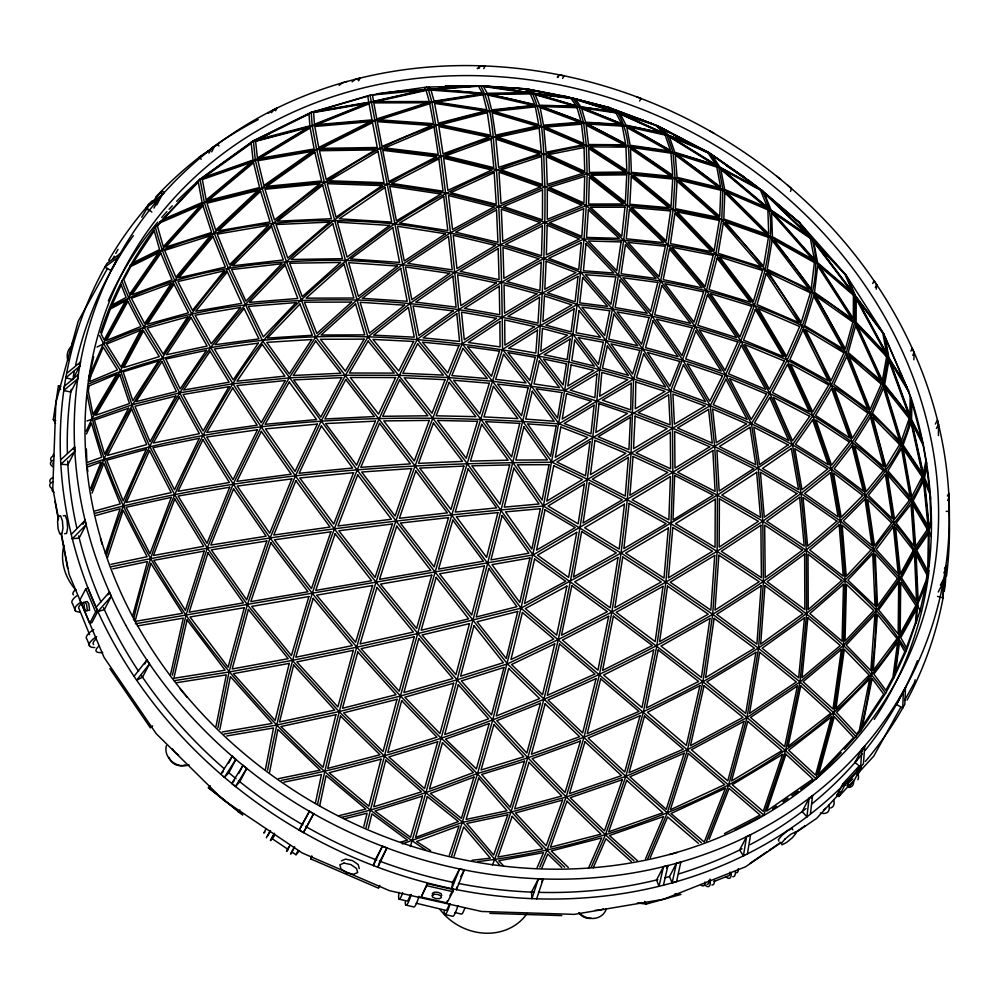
<?xml version="1.0" encoding="UTF-8"?>
<svg xmlns="http://www.w3.org/2000/svg" width="999" height="999" viewBox="0 0 999 999"><rect width="100%" height="100%" fill="white"/><g stroke="black" fill="none" stroke-linecap="round" stroke-linejoin="round"><path stroke-width="1.5" d="M844.405 749.275L860.364 731.38L885.638 693.256L893.88 677.797L906.318 650.774L920.054 610.889L926.622 582.067L929.033 566.246L929.058 529.882L923.713 477.247L910.763 418.856L888.161 357.005L854.882 295.429L846.003 275.05L799.65 222.752L761.95 190.422L709.19 152.797L657.354 125.662L609.065 107.53L565.696 96.366L526.51 88.886L480.631 85.752L426.411 87.113L370.042 95.192L311.251 112.412L253.384 140.722L199.525 179.633L155.432 227.248C131.955 259.378 112.587 294.53 100.562 332.58M937.537 596.403L943.081 597.827L943.905 578.496L940.421 585.152M943.905 578.496L943.081 597.827M929.033 566.246C935.638 509.665 928.308 452.072 911.125 397.914L883.79 333.816L846.003 275.05L811.85 238.624L761.95 190.422L718.643 166.821L666.92 134.753L617.732 112.55L609.065 107.53L572.939 98.327L526.51 88.886L505.719 87.637M938.423 435.564L938.498 424.413L937.449 420.042L935.364 424.038M911.125 397.914C914.335 435.839 888.973 468.056 865.833 495.367C821.553 542.969 767.719 580.269 712.674 614.31C579.258 692.469 433.354 750.736 281.381 780.381M902.721 707.991L903.371 691.171L905.494 687.449L904.832 704.283L902.721 707.991L896.415 704.47L905.494 687.449M913.848 359.752L914.147 352.635L912.287 348.426L910.901 351.086M860.601 766.97L861.925 749.213L864.772 745.978L863.448 763.748L860.601 766.97L854.969 762.512L861.925 749.213M916.27 623.139L917.606 605.094L915.171 550.037L911.65 500.499L901.735 444.68L883.291 384.153L854.832 321.953L816.32 262.35L769.742 209.64L718.643 166.821L709.19 152.797C585.526 87.038 437.637 140.634 334.303 220.167C226.686 305.107 145.654 423.426 106.581 554.907M200 179.221L204.358 202.56L214.198 233.029L228.272 268.069L262.4 340.497L357.093 469.942L435.152 572.127L507.43 663.898L583.928 737.499L625.836 776.36L701.286 842.669M876.248 289.161L876.71 284.752L874.1 280.844L872.701 283.504M806.917 816.795L809.09 798.251L812.574 795.616L810.401 814.16L806.917 816.795L802.135 811.563L809.09 798.251M451.773 888.648L452.609 882.267L459.565 868.955L464.273 869.942L456.481 889.622L451.773 888.648L459.565 868.955M456.481 889.622L456.805 887.075M893.88 677.797C906.368 609.04 897.739 538.873 885.951 470.654C872.239 407.355 847.015 347.215 812.749 292.32C765.321 221.79 701.098 162.425 624.3 125.287C578.708 104.833 530.594 89.985 480.631 85.752L445.579 86.076M55.482 423.389L53.297 419.493L58.441 385.701L60.877 386.638M63.774 390.497L64.423 386.226L78.359 374.488L77.71 378.771L70.754 392.07L63.774 390.497L77.71 378.771M421.191 897.065L427.41 883.678L453.209 889.497L452.884 891.645L447.003 902.896L421.191 897.065L427.41 883.678M447.003 902.896L447.327 900.761M944.242 591.333A455.831 400.974 27.6 0 0 945.241 585.152L945.878 565.996L944.48 568.656M945.241 585.152L945.878 565.996M743.406 855.856L746.59 836.687L750.586 834.727L747.402 853.895L743.406 855.856L739.635 849.999L746.59 836.687M65.784 377.797L66.583 373.551L80.482 362.025L79.683 366.258L72.727 379.57L65.784 377.797L79.683 366.258M88.424 380.482L93.669 356.843M265.472 769.23L273.514 727.959L226.81 735.951M267.595 770.192C295.692 620.254 347.989 475.212 417.195 339.435C469.243 300.474 524.612 265.659 584.04 239.048C705.531 239.273 848.114 275.075 908.815 390.996M269.518 772.527L277.909 729.42L320.067 770.179L278.559 778.621M216.021 726.285L226.286 674.862L176.598 682.704M217.894 727.846L229.033 672.002L247.352 604.695L270.13 537.974L295.354 476.011L320.991 421.453L345.479 375.212L367.932 336.975L410.114 303.446L454.907 272.165L500.487 244.73L544.855 222.377L586.263 205.607L627.509 205.507L673.151 209.553L721.74 219.455L770.679 236.788L816.32 262.35L854.882 295.429L883.79 333.816L888.161 357.005L883.291 384.153L870.591 413.136L852.447 441.92L831.355 468.993L801.036 493.494L762.799 521.228L717.145 551.261L665.896 582.092L611.875 612.037L558.179 639.622L507.43 663.898L457.117 679.795L400.399 696.053L339.086 711.6L276.373 725.112L224.076 734.078M219.842 729.482L230.394 676.573L272.153 723.438L222.253 731.98M926.647 462.574C922.077 497.752 892.207 521.403 873.913 549.725C826.335 604.632 765.659 646.041 702.934 681.755C631.418 720.379 555.744 751.023 477.609 773.413C433.141 790.584 388.074 806.655 341.546 817.319M860.364 731.38C900.599 573.339 862.362 399.775 765.159 269.643C716.832 207.667 655.531 155.407 583.628 122.877C518.993 94.955 447.177 83.267 377.272 93.756M315.334 803.408L321.453 774.512L283.991 782.13M317.632 803.97C351.323 646.528 401.111 492.669 462.237 343.806L450.524 232.73L440.896 156.031L431.88 102.048L428.346 89.361L426.411 87.113M319.655 805.956L326.086 775.611L365.821 809.053L338.299 815.846M672.14 882.879L676.448 863.286L680.831 862.062L676.523 881.655L672.14 882.879L669.492 876.585L676.448 863.286M170.442 674.874L183.304 618.119L137.375 625.923M172.402 675.174L185.989 615.209L207.28 548.076L233.117 484.215L261.139 426.948L289.161 377.884L315.684 337.125L356.93 300L402.472 264.485L450.524 232.73L498.801 206.531L544.954 186.863L587.15 173.789L629.17 173.302L675.049 177.897L722.914 189.51L769.742 209.64L811.85 238.624L854.882 295.429L854.832 321.953L846.403 352.51L831.593 384.515L812.874 415.771L792.482 444.805L717.394 495.054L621.066 553.021L521.016 608.154L417.682 633.566L356.618 647.215L292.37 660.389L229.033 672.002L174.101 680.694M663.511 866.657L656.555 879.969L658.99 886.313L663.436 885.226L667.956 865.571L663.511 866.657L658.99 886.313A455.831 400.974 27.6 0 1 536.65 898.813L531.93 898.638A455.831 400.974 27.6 0 1 456.668 889.634M363.848 826.323L367.108 813.211L344.505 818.78M365.971 827.809C406.493 666.97 452.497 507.517 502.547 349.388C502.085 289.435 500.774 229.458 496.428 169.643C492.282 141.808 494.493 111.039 480.631 85.752L428.346 89.361L371.203 102.173L310.639 112.65M368.331 828.333L371.928 813.885L407.467 840.147L400.711 842.145M132.517 616.445L147.452 561.575L112.8 568.868M133.466 619.855C152.934 536.201 187.4 456.543 232.842 383.766C272.49 318.019 333.017 268.369 394.543 223.938C452.672 185.901 517.107 155.707 586.338 145.579C631.43 143.519 676.523 150.449 718.643 166.821L722.914 189.51L721.74 219.455L715.833 254.096L706.468 290.534L695.079 326.398L670.629 390.871L672.489 428.146L672.864 472.265L670.966 523.701L665.896 582.092L656.83 645.866L643.368 711.975L625.836 776.36L605.319 835.052L591.221 867.307M915.184 679.77L914.36 682.779L904.582 700.436M790.559 191.371L791.383 188.461L787.736 185.302M253.384 140.722L255.294 160.015L262.088 188.087L272.889 222.977L286.351 261.376L315.684 337.125L415.035 465.896L521.016 608.154L763.785 815.034L785.589 750.624L800.024 681.942L806.63 613.736L806.38 550.087L801.036 493.494L792.482 444.805L769.73 393.231L740.858 340.921L706.468 290.534L667.994 244.743L627.509 205.507L587.15 173.789L543.856 154.033L493.306 136.851L436.151 124.738L374.575 120.392L312.188 125.774L250.624 142.395M410.339 846.553L412 840.996C458.628 680.456 500.387 518.506 538.086 355.644C542.332 299.488 545.392 243.207 544.954 186.863C543.094 155.644 545.367 122.502 532.417 93.282L526.51 88.886L519.33 88.874M379.795 885.426L378.546 888.223L310.726 858.915L311.526 856.268M449.35 855.219L459.016 825.848L416.608 841.508L430.619 850.649M451.56 856.23L477.609 773.413L492.744 719.854L521.016 608.154L543.394 506.018L564.635 390.684L577.172 304.495L584.04 239.048L586.263 205.607L587.15 173.789L586.338 145.579L583.628 122.877L579.07 106.993L572.939 98.327L532.417 93.282L485.177 93.706L431.88 102.048L371.203 102.173L312.188 125.774L255.294 160.015L204.358 202.56L161.863 249.713L128.471 297.64L103.459 343.431L89.161 376.561M454.046 856.28L463.711 826.897L490.334 858.153L472.127 860.264M538.449 878.795L531.93 898.638L531.493 892.107L538.449 878.795L543.181 878.995L536.65 898.838M105.357 553.409L120.117 508.766L95.966 515.484M107.53 557.654L123.189 510.314L147.078 556.743L111.014 564.335M373.339 865.534L375.424 859.527L382.38 846.215L386.913 847.951L377.872 867.269L373.339 865.534L382.38 846.215M267.844 835.788L269.88 831.892M294.018 848.139L291.983 852.035L296.004 854.732L298.039 850.848M931.455 523.376L929.058 529.882L915.171 550.037L899.824 578.221L876.523 610.252L843.518 645.379L800.024 681.942L747.015 717.532L687.524 749.625L625.836 776.36L566.096 797.04L511.238 812.025L462.724 822.277L402.347 843.855M926.622 582.067C893.481 674.337 811.975 738.985 728.696 784.852C650.361 824.65 565.259 851.235 477.959 861.563M706.518 841.358L728.696 784.852L747.015 717.532L758.553 648.289L763.423 581.73L762.799 521.228L758.278 468.444L751.41 423.588L725.661 374.725L695.079 326.398L660.601 280.894L623.751 240.197L586.263 205.607L544.954 186.863L496.428 169.643L440.896 156.031L379.932 148.539L316.658 149.5L255.294 160.015L199.525 179.633M709.165 839.247L729.108 788.423L760.102 815.072L724.475 833.591M90.547 488.536L101.036 462.038L87.263 467.07M91.433 490.297C114.148 425.986 154.308 370.267 191.583 313.836C241.533 245.929 305.269 188.112 379.932 148.539C441.521 118.369 510.214 100.662 579.07 106.993C610.776 110.477 643.281 116.708 670.953 133.317M91.983 493.194L103.834 463.261L120.255 503.933L95.017 510.951M492.407 865.084L494.567 859.652C551.186 701.96 585.189 536.376 599.725 369.568C611.95 315.447 622.427 260.814 627.509 205.507C628.234 174.725 634.078 140.422 617.732 112.55L572.939 98.327M537.012 867.956L543.531 852.634L498.751 860.763L503.521 865.808M539.835 867.082L547.052 850.124L566.096 797.04L583.928 737.499L599.425 674.612L611.875 612.037L621.066 553.021L627.285 499.7L631.068 453.009L633.603 378.996L651.91 316.046L660.601 280.894L667.994 244.743L673.151 209.553L675.049 177.897L673.014 152.347L666.92 134.753L657.354 125.662M541.808 868.056L547.777 854.02L561.813 867.594M645.466 858.99L663.586 816.52L609.427 835.526L637.449 860.713M647.577 859.14L667.107 813.361L687.524 749.625L702.934 681.755L712.674 614.31L717.145 551.261L717.394 495.054L714.722 446.59L710.252 405.631L682.854 360.115L651.91 316.046L618.531 275.225L584.04 239.048L544.855 222.377L498.801 206.531L445.791 193.107L386.813 184.203L324.325 182.005L262.088 188.087L204.358 202.56L159.628 221.803M650.199 857.816L667.619 816.957L698.401 843.356M588.436 868.318L601.748 837.874L551.248 850.936L568.331 867.482M593.219 867.844L605.943 838.76L631.368 861.6M310.726 858.915L311.988 856.118M86.251 431.093L92.008 418.643L120.504 370.567L143.844 327.085L174.75 280.494L214.198 233.029L262.088 188.087L316.658 149.5L374.575 120.392L431.88 102.048L489.498 110.901L541.383 126.299L586.338 145.579L629.17 173.302L673.151 209.553L715.833 254.096L754.595 305.257L787.299 360.239L812.874 415.771L831.355 468.993L840.409 520.991L845.142 580.319L843.518 645.379L833.965 712.974L816.046 778.77L800.748 789.385M86.488 433.953L91.496 423.101L101.698 457.205L86.901 462.624L86.376 448.963M118.094 257.305L104.833 267.095L111.139 270.617L120.205 253.596L106.943 263.386L104.833 267.095A455.831 400.974 27.6 0 0 66.821 372.34M120.205 253.596L111.139 270.617M141.708 217.233L148.289 206.293M160.989 193.531L162.288 191.021L164.161 192.557L161.164 195.829M153.946 208.092L158.804 198.776L161.651 195.554L156.781 204.87M79.083 364.685L80.482 362.025M208.928 153.134L211.014 149.151L214.485 146.516L211.701 151.836M73.214 449.662L74.613 447.003L74.813 451.398L67.857 464.71L60.814 464.298L60.614 459.902L74.613 447.003M271.603 112.687L272.989 110.027L276.998 108.067L275.599 110.727M82.992 524.338L85.077 520.342L86.126 524.725L79.171 538.024L72.303 538.798L71.254 534.428L85.077 520.342M85.814 588.698L79.932 599.962L89.735 623.239L91.933 622.627L97.815 611.363L88.012 588.086L85.814 588.698L95.629 611.975L89.735 623.239M358.678 80.769L360.065 78.109L355.619 79.183L352.098 81.806M108.042 594.792L109.428 592.132L111.289 596.341L104.333 609.64L97.865 611.563L96.004 607.355L109.428 592.132M144.78 663.998L146.865 660.014L149.488 663.923L142.52 677.222L136.651 680.244L134.041 676.335A455.831 400.974 27.6 0 1 97.265 610.189M479.008 68.431L480.394 65.772L485.127 65.971L483.741 68.631M557.917 77.485L559.303 74.825L564.01 75.812L562.624 78.471M228.721 762.949L232.205 756.305L235.851 759.452L228.883 772.764L224.388 777.334L220.742 774.175L232.205 756.305M238.836 773.376L243.007 765.396L246.753 768.456L239.797 781.755L235.464 786.475L231.731 783.416L243.007 765.396M309.403 811.313L299.188 830.082L303.396 832.517L306.656 827.06L313.611 813.748L309.403 811.313L299.188 830.082M386.913 847.951L379.957 861.263L377.872 867.269A455.831 400.974 27.6 0 0 452.11 888.71M449.937 895.753L453.209 889.497M460.789 876.585L464.273 869.942M541.795 881.655L543.181 878.995M875.324 287.412L876.71 284.752M912.761 355.294L914.147 352.635M666.57 868.231L667.956 865.571M936.413 428.409L938.498 424.413M947.377 496.028L948.775 493.356L949.05 511.476L946.24 511.313M947.576 500.424L948.975 497.752M811.176 798.276L812.574 795.616M943.83 572.939L945.229 570.267M938.236 592.057L943.106 582.742M848.925 785.601L838.923 796.515L837.062 794.979L842.944 783.728L858.953 766.27L860.813 767.806L854.932 779.058M861.987 751.31L864.772 745.978M838.923 796.515L844.817 785.251L860.813 767.806M856.98 770.029L858.953 766.27M303.396 832.517L313.611 813.748M107.505 268.381L78.184 321.353L55.869 402.597L52.785 488.186L58.504 518.431M112.775 258.878L114.273 256.156M115.772 253.446L118.032 249.375M900.823 707.217L873.763 756.118L857.154 774.225M896.415 704.47L898.538 700.761M265.859 829.195L263.823 833.079L264.822 832.092M273.901 834.602L271.865 838.498L287.962 849.325L289.985 845.429M235.464 786.475L246.753 768.456M195.979 183.317L199.987 179.37L253.259 141.184L311.251 112.412L316.408 110.852M224.388 777.334L235.851 759.452M639.572 100.974L641.196 98.551L636.675 96.816M299.101 850.961L296.004 854.732M134.041 676.335L146.865 660.014M136.651 680.244L149.488 663.923M97.865 611.563L111.289 596.341M854.969 762.512L856.867 760.364M557.267 77.135L559.303 74.825M150.287 204.108L162.288 191.021M231.731 783.416L234.328 780.581M837.062 794.979L840.059 791.707M838.461 794.592L816.67 818.356L795.079 833.054M816.258 778.995L841.195 752.672M72.303 538.798L86.126 524.725M220.742 774.175L223.451 771.44M223.389 799.412L242.72 814.934L208.391 787.724L210.327 785.813M237.937 811.862L239.872 809.964M848.8 784.203L847.052 785.851L848.576 782.954L852.784 778.983M60.814 464.298L74.813 451.398M819.817 775.311L816.046 778.77L785.589 750.624L747.015 717.532L702.934 681.755L611.875 612.037L533.079 554.957L467.17 463.536L432.692 418.032L367.932 336.975L345.504 260.452L324.325 182.005L316.658 149.5L312.188 125.774L311.226 112.45M477.235 68.669L480.394 65.772M152.635 725.886L150.337 727.834L109.902 668.668M208.029 151.523L213.786 146.841L218.282 144.543L218.893 146.004M201.186 159.303L199.276 157.218L214.485 146.516M357.717 79.845L360.065 78.109M339.148 85.327L342.744 82.692L347.14 81.481M161.651 195.554L149.063 204.408L146.216 207.63A455.831 400.974 27.6 0 0 108.716 260.327M158.804 198.776L146.216 207.63L151.848 212.088M268.219 113.337L272.989 110.027M272.215 111.376L276.998 108.067M772.714 808.853L776.535 806.193M782.904 801.772L788.011 798.238M791.832 795.579L798.201 791.158M199.276 157.218L211.014 149.151M750.087 863.273L766.757 851.922M769.317 850.174L780.868 842.307M794.979 832.704L805.244 825.711M781.118 842.569L745.566 866.782L663.573 899.262L574.275 914.372L481.555 911.475L389.485 890.683L302.085 852.909L223.164 799.787L156.194 733.666L104.071 657.417L69.093 574.388L61.376 533.553M97.028 347.028C177.085 307.155 268.619 298.326 356.93 300C430.07 302.922 502.797 314.46 573.176 334.528C656.68 348.651 739.01 373.751 812.874 415.771C861.038 445.417 909.053 482.867 931.38 536.463M109.465 307.854C181.169 268.756 264.997 259.515 345.504 260.452C424.375 263.549 502.622 278.571 577.172 304.495C649.5 312.287 721.091 329.707 787.299 360.239C845.678 389.622 905.069 430.469 930.306 493.231M734.989 830.019L762.412 815.746M130.157 265.372C210.439 221.928 305.145 215.272 394.543 223.938C458.466 231.868 521.253 248.039 580.881 272.415C657.18 276.261 733.478 292.133 802.372 325.886C852.547 352.959 900.886 390.634 923.501 444.555M86.938 420.979L132.005 404.807L179.545 392.907L232.842 383.766L289.161 377.884L345.479 375.212L399.175 375.324L448.451 377.547L492.482 381.218L564.635 390.684L632.991 412.949L672.489 428.146L714.722 446.59L758.278 468.444L801.036 493.494L840.409 520.991L873.913 549.725L899.824 578.221L917.606 605.094L920.054 610.889M341.458 860.876L345.579 859.103L352.51 860.626L358.179 864.56L359.278 868.581M89.111 383.803C239.772 319.43 411.875 329.42 569.143 362.162C646.74 379.87 722.702 406.206 792.482 444.805C846.428 476.648 900.836 515.921 928.108 574.213M713.96 881.518L727.896 875.998A9.228 3.496 68.4 0 0 729.932 872.115M86.913 464.872C238.286 414.635 401.261 412.425 558.99 423.888C629.632 450.224 698.264 482.167 762.799 521.228C816.545 556.431 873.064 594.255 906.318 650.774M669.717 854.582L677.122 852.422M95.205 513.261C243.719 473.101 398.701 463.186 551.985 462.25C625.337 496.678 696.54 535.889 763.423 581.73C807.891 614.248 853.483 647.802 885.638 693.256M95.629 611.975L97.815 611.363M637.387 902.996L646.228 904.083L680.918 894.442L675.024 893.718M111.438 566.683C253.783 536.413 398.564 519.055 543.394 506.018L710.252 405.631C732.642 362.1 752.784 317.133 765.159 269.643C770.179 243.606 775.936 214.748 761.95 190.422M135.315 623.813L533.079 554.957L672.864 472.265L751.41 423.588C771.016 392.445 788.636 360.052 802.372 325.886C811.912 298.039 821.19 267.794 811.85 238.624L799.65 222.752L777.172 203.946M86.001 601.735L87.275 601.523L88.849 603.92L89.56 610.202L88.287 610.401M63.274 515.834L65.272 515.509L67.07 520.529L67.62 527.947L66.596 533.404L64.598 533.728M476.148 85.902L477.847 85.789M482.754 85.914L480.931 86.039L487.125 86.438M445.204 86.226L475.911 85.939L430.606 89.073L428.921 87.113M489.835 913.361L561.763 915.608M490.222 86.638L502.622 87.437M478.359 85.889L486.088 86.401M490.721 86.701L501.548 87.4M504.645 87.6L515.084 88.436M533.853 90.909L542.707 92.37M545.654 92.857L574.562 98.739M427.085 885.813L452.884 891.645M399.125 899.15L406.905 901.011A15.372 2.21 -76.5 0 0 410.464 894.58M416.171 903.233L445.816 910.339A15.372 2.21 -76.5 0 0 449.375 903.908M454.895 912.512L461.388 914.073A15.372 2.21 -76.5 0 0 464.947 907.641M405.906 905.069L413.686 906.942A19.555 2.81 -76.5 0 0 419.006 896.328M444.817 914.397L452.597 916.27A19.555 2.81 -76.5 0 0 457.917 905.656M576.985 99.513L607.517 107.28L614.847 111.526M564.148 96.129L569.88 97.677M574.812 98.714L600.899 106.231M653.084 124.138L619.268 112.937L611.875 108.654M614.585 109.74L652.934 124.138M53.297 419.493L55.732 420.429M699.15 148.401L706.268 151.324M699.412 148.776L709.19 152.797L744.093 177.01M703.433 150.886L708.878 153.122M799.475 222.677L799.962 223.164L795.117 218.968M609.065 107.53L620.079 112.4M682.779 139.885L685.501 141.321M661.338 127.81L674.737 135.352M677.422 136.863L680.107 138.374M673.663 134.84L681.83 139.435M658.528 126.598L668.955 132.467M709.977 131.006L714.173 133.441M726.535 165.859L743.318 176.423L756.905 186.95M208.391 787.724L224.962 800.411M425.861 850.049C331.93 787.924 251.224 706.793 185.989 615.209C141.271 548.251 101.898 475.274 87.338 395.292M710.239 153.684L738.761 173.439M748.076 179.845L762.886 191.271M776.835 176.311L780.569 179.37M146.291 208.466L148.152 210.002M842.944 783.728L844.817 785.251M765.197 193.893L767.594 195.941M771.191 198.951L774.774 201.948M633.94 860.751C522.527 761.288 425.299 647.002 334.34 528.858C290.372 470.279 248.052 410.339 210.539 347.365C188.886 309.041 166.221 270.279 155.432 227.248M564.697 867.207C520.716 826.885 485.901 777.834 441.196 738.261C379.17 675.973 322.028 608.915 270.13 537.974C229.583 480.844 191.571 421.528 162.587 357.592C147.328 332.992 131.618 308.254 121.915 280.831M499.762 865.134L462.724 822.277L425.936 792.756L384.353 755.993L339.086 711.6L292.37 660.389L247.352 604.695L207.28 548.076L174.425 494.268L149.538 446.066L132.005 404.807L120.504 370.567L103.459 343.431L99.513 335.477M856.168 736.825L833.965 712.974L800.024 681.942L758.553 648.289L712.674 614.31L665.896 582.092L621.066 553.021L543.394 506.018L512.774 462.45L480.731 419.056L448.451 377.547L417.195 339.435L370.042 95.192M424.138 87.562L425.761 89.435M180.095 688.935L187.1 697.314M801.922 225.399L812.699 239.41M881.205 330.045L855.681 296.154L847.826 278.159M644.667 901.385L646.228 904.083M58.441 385.701L60.627 389.598M792.806 829.857L792.207 828.408L787.699 830.693L781.955 835.389L778.321 839.722L778.92 841.17M89.585 634.64L79.196 609.065A15.372 4.895 -22.1 0 1 82.642 602.747M75.437 610.814L72.552 603.708A19.555 6.219 -22.1 0 1 76.948 595.666M89.86 646.328L86.975 639.223A19.555 6.219 -22.1 0 1 93.744 629.57M441.733 895.416L441.121 893.655L438.111 892.307L434.478 892.157L432.342 893.293L432.967 895.054M100.499 538.361L102.098 544.355M54.97 501.423L58.417 519.667M61.014 533.341L67.62 568.306M152.385 200.674L148.177 204.645L146.666 207.542M87.45 468.593L87.812 471.64M949.05 511.476L948.775 493.356M902.522 708.353A455.831 400.974 27.6 0 1 865.371 761.438M861.363 766.108A455.831 400.974 27.6 0 1 811.126 813.573M807.479 816.37A455.831 400.974 27.6 0 1 747.364 853.895M744.63 855.256A455.831 400.974 27.6 0 1 663.373 885.214M373.514 865.609A455.831 400.974 27.6 0 1 223.414 776.473M221.066 774.45A455.831 400.974 27.6 0 1 136.676 680.232M95.355 605.906A455.831 400.974 27.6 0 1 72.265 538.548M71.166 534.028A455.831 400.974 27.6 0 1 60.827 463.998M60.589 459.29A455.831 400.974 27.6 0 1 65.959 376.96M155.544 197.24A455.831 400.974 27.6 0 1 199.75 156.868M210.839 148.614A455.831 400.974 27.6 0 1 258.229 119.568M949 510.514A455.831 400.974 27.6 0 1 946.515 576.011M943.143 597.502A455.831 400.974 27.6 0 1 907.055 700.149M917.432 660.714A448.613 394.617 27.6 0 1 865.221 750.336M862.312 753.908A448.613 394.617 27.6 0 1 812 803.808M806.018 808.578A448.613 394.617 27.6 0 1 750.187 844.63M742.032 848.813A448.613 394.617 27.6 0 1 678.496 873.975M669.492 876.585A448.613 394.617 27.6 0 1 665.109 877.784M657.767 879.669A448.613 394.617 27.6 0 1 538.486 892.344M533.816 892.194A448.613 394.617 27.6 0 1 458.404 883.441M453.846 882.517A448.613 394.617 27.6 0 1 379.52 861.076M376.635 859.989A448.613 394.617 27.6 0 1 305.569 826.41M302.859 824.862A448.613 394.617 27.6 0 1 238.461 780.656M236.051 778.696A448.613 394.617 27.6 0 1 228.921 772.764M224.213 768.718A448.613 394.617 27.6 0 1 141.196 675.237M138.624 671.378A448.613 394.617 27.6 0 1 103.471 607.679M100.949 601.935A448.613 394.617 27.6 0 1 78.659 535.864M76.873 528.296A448.613 394.617 27.6 0 1 67.682 461.051M67.395 453.196A448.613 394.617 27.6 0 1 71.166 389.323M73.177 377.16A448.613 394.617 27.6 0 1 74.351 371.104M75.612 365.06A448.613 394.617 27.6 0 1 133.317 235.652M108.354 300.861A437.574 384.915 27.6 0 1 157.705 222.19M161.763 217.432A437.574 384.915 27.6 0 1 166.958 211.588M169.081 209.278A437.574 384.915 27.6 0 1 172.303 205.844M176.673 201.336A437.574 384.915 27.6 0 1 199.6 180.057M265.522 135.577A437.574 384.915 27.6 0 1 269.543 133.479M930.181 494.418A437.574 384.915 27.6 0 1 930.556 499.013M929.058 570.529A437.574 384.915 27.6 0 1 874.25 719.405M178.509 754.944A16.558 14.56 27.6 0 1 172.49 749M189.111 764.934A16.558 14.56 27.6 0 1 171.878 761.45A16.558 14.56 27.6 0 1 166.358 745.716M185.202 764.809A11.226 9.878 27.6 0 1 169.018 757.367M73.427 594.867A15.372 4.895 -22.1 0 1 75.687 589.485M102.697 652.447A15.372 4.895 -22.1 0 1 98.764 646.303M94.755 647.527A19.555 6.219 -22.1 0 1 96.628 636.675M93.619 644.58A15.372 4.895 -22.1 0 1 95.879 639.21M80.332 612.012A19.555 6.219 -22.1 0 1 79.833 602.772M53.684 456.068A9.228 4.046 2.1 0 1 53.496 453.971M51.136 460.689A11.751 5.145 2.1 0 1 53.721 455.744M53.909 492.27A9.228 4.046 2.1 0 1 52.248 488.873M53.372 464.797A9.228 4.046 2.1 0 1 53.184 462.699M50.35 482.505A11.751 5.145 2.1 0 1 52.935 477.559M52.073 488.523A11.751 5.145 2.1 0 1 52.772 481.918M52.86 466.708A11.751 5.145 2.1 0 1 53.559 460.102M603.321 908.89A16.558 14.56 27.6 0 1 595.292 910.251M606.381 908.591A16.558 14.56 27.6 0 1 579.507 913.148M591.246 918.268A11.226 9.878 27.6 0 1 578.833 912.562M402.684 892.719A15.372 2.21 -76.5 0 1 398.988 892.357M411.226 894.467A19.555 2.81 -76.5 0 1 405.269 901.785M450.124 903.795A19.555 2.81 -76.5 0 1 444.18 911.113M266.446 837.874A11.751 0.699 -56.1 0 1 270.529 830.569M287.824 850.149A11.751 0.699 -56.1 0 1 289.148 846.465M291.845 852.859A11.751 0.699 -56.1 0 1 294.668 846.802M274.413 835.776A11.751 0.699 -56.1 0 1 270.417 840.484A11.751 0.699 -56.1 0 1 274.55 833.266M825.424 808.241A15.372 7.255 43.2 0 1 823.501 809.914M828.845 805.044A19.555 9.241 43.2 0 1 820.354 813.024M859.552 771.865A15.372 7.255 43.2 0 1 857.641 773.538M853.646 782.317A19.555 9.241 43.2 0 1 848.775 787.449M858.104 773.863A19.555 9.241 43.2 0 1 857.879 779.72M833.715 799.849A19.555 9.241 43.2 0 1 830.631 807.979M704.857 882.042A9.228 3.496 68.4 0 1 700.524 884.515M709.04 880.381A9.228 3.496 68.4 0 1 707.005 884.277M709.989 879.095A11.751 4.446 68.4 0 1 704.807 884.839M738.286 868.793A9.228 3.496 68.4 0 1 736.251 872.689M731.206 873.413A11.751 4.446 68.4 0 1 725.699 876.56M735.389 871.752A11.751 4.446 68.4 0 1 732.804 876.71M714.497 880.032A11.751 4.446 68.4 0 1 711.9 884.977M71.928 344.293A16.558 14.56 27.6 0 1 73.064 341.483M67.807 360.227A16.558 14.56 27.6 0 1 71.691 346.116M76.024 590.247A53.609 47.165 27.6 0 1 63.986 545.367M527.022 913.486A53.609 47.165 27.6 0 1 440.209 909.714M928.383 533.566L927.746 570.916L916.77 550.412L928.383 533.566M542.544 189.922L542.457 219.88L503.608 206.506L542.544 189.922M547.327 189.673L547.252 219.355L581.855 205.332L547.327 189.673M853.396 295.192L853.346 318.644L819.292 265.934L853.396 295.192M856.193 298.876L856.143 322.302L885.576 353.246L856.193 298.876M715.272 499.175L715.047 547.34L675.474 523.713L715.272 499.175M719.38 498.826L719.168 547.102L758.391 521.303L719.38 498.826M898.7 582.33L898.176 633.978L878.658 609.902L898.7 582.33M900.711 582.604L900.186 633.828L915.896 605.544L900.711 582.604M910.176 396.216L909.852 415.309L890.034 361.101L908.715 391.858L910.176 396.216M911.875 401.935L911.575 419.43L922.214 440.909L911.875 401.935M631.231 383.191L630.744 409.877L602.434 400.187L631.231 383.191M635.801 381.98L635.314 408.791L665.034 391.358L635.801 381.98M843.493 584.365L842.082 641.246L809.827 613.573L843.493 584.365M846.428 584.465L845.017 641.146L873.763 610.539L846.428 584.465M542.345 225.924L541.508 255.769L505.519 244.468L542.345 225.924M547.165 225.25L546.341 254.857L579.408 238.973L547.165 225.25M584.702 176.398L583.953 203.009L549.413 187.337L584.702 176.398M589.385 177.46L588.648 204.058L623.151 203.983L589.385 177.46M670.441 476.598L668.843 519.855L632.092 499.675L670.441 476.598M674.65 475.449L673.001 519.942L713.174 495.167L674.65 475.449M720.754 190.222L719.73 216.346L678.995 180.095L720.754 190.222M724.824 192.695L723.8 218.968L766.72 234.178L724.824 192.695M541.246 262.275L539.935 290.547L506.905 281.568L541.246 262.275M546.116 261.226L544.805 289.285L575.973 272.577L546.116 261.226M630.469 417.295L628.908 449.662L598.151 436.75L630.469 417.295M635.089 416.158L633.528 448.701L667.182 428.509L635.089 416.158M626.76 174.825L625.362 202.048L591.246 175.237L626.76 174.825M631.281 176.773L629.87 204.271L668.818 207.717L631.281 176.773M539.547 297.365L537.974 323.164L507.892 316.408L539.547 297.365M544.455 295.991L542.894 321.603L571.915 304.907L544.455 295.991M672.714 179.046L671.078 206.293L633.229 175.087L672.714 179.046M677.047 181.206L675.399 208.666L717.544 217.245L677.047 181.206M583.653 208.791L581.818 236.363L549.512 222.615L583.653 208.791M588.349 209.84L586.513 237.412L619.243 238.361L588.349 209.84M714.722 555.432L710.851 610.202L670.217 582.217L714.722 555.432M718.868 555.194L714.984 610.114L759.19 581.73L718.868 555.194M537.499 330.169L535.839 353.097L508.603 348.301L537.499 330.169M542.445 328.521L540.809 351.311L567.557 335.214L542.445 328.521M761.163 585.814L756.905 644.143L716.695 614.373L761.163 585.814M764.959 585.739L760.689 644.118L802.846 613.811L764.959 585.739M874.937 614.397L870.828 670.616L846.141 645.042L874.937 614.397M877.359 614.422L873.276 670.304L897.027 638.686L877.359 614.422M916.47 609.415L915.496 622.677L906.48 647.714L900.786 637.687L916.47 609.415M628.383 457.467L625.249 496.066L592.32 479.208L628.383 457.467M633.054 456.456L629.907 495.279L667.819 472.477L633.054 456.456M83.804 602.347L84.515 608.616L86.089 611.013L87.363 610.801L86.651 604.532L85.077 602.135L83.804 602.347M668.343 528.009L663.998 578.059L625.586 553.134L668.343 528.009M672.802 527.522L668.431 577.809L712.549 551.261L672.802 527.522M596.952 374.013L594.855 397.689L570.204 390.109L596.952 374.013M601.81 372.415L599.7 396.228L627.797 379.645L601.81 372.415M581.281 242.72L578.733 269.705L548.776 258.329L581.281 242.72M585.976 243.768L583.428 270.766L613.873 273.039L585.976 243.768M804.482 617.807L798.663 677.846L762.162 648.214L804.482 617.807M807.841 617.782L802.035 677.734L840.271 645.591L807.841 617.782M594.08 405.207L590.958 433.828L564.235 423.501L594.08 405.207M598.988 403.683L595.841 432.492L627.497 413.449L598.988 403.683M624.962 207.205L621.803 236.189L590.471 207.28L624.962 207.205M629.407 209.54L626.236 238.798L663.561 242.632L629.407 209.54M88.998 385.901L88.374 391.271L92.994 414.373L116.821 374.163L88.998 385.901M577.996 276.473L575.062 301.798L547.464 292.844L577.996 276.473M582.679 277.535L579.745 302.859L607.629 306.431L582.679 277.535M624.425 504.195L619.193 549.088L584.602 527.747L624.425 504.195M629.133 503.396L623.863 548.576L666.146 523.738L629.133 503.396M814.385 262.525L811.238 288.973L774.125 239.972L814.385 262.525M817.669 265.834L814.522 292.307L851.672 318.469L817.669 265.834M589.984 441.72L585.514 475.811L556.918 462.062L589.984 441.72M594.917 440.334L590.421 474.687L625.849 453.321L594.917 440.334M574.163 308.853L571.103 331.88L545.854 325.15L574.163 308.853M579.045 310.539L576.098 332.754L600.449 337.262L579.045 310.539M897.601 642.532L892.931 677.197L885.926 690.321L873.875 674.138L897.601 642.532M899.525 642.369L895.554 671.865L904.832 651.723L899.525 642.369M663.024 586.351L655.169 641.62L616.208 612.3L663.024 586.351M667.494 586.113L659.602 641.658L708.254 614.173L667.494 586.113M841.42 649.487L833.004 708.99L803.121 681.68L841.42 649.487M844.317 649.387L835.938 708.653L869.13 675.099L844.317 649.387M709.952 618.418L701.423 677.534L661.001 646.078L709.952 618.418M714.123 618.344L705.556 677.622L754.445 648.214L714.123 618.344M570.079 339.111L567.082 359.565L544.093 354.745L570.079 339.111M574.762 340.159L571.778 360.627L594.417 366.109L574.762 340.159M670.604 210.939L666.208 240.959L631.68 207.492L670.604 210.939M674.874 213.399L670.454 243.631L711.538 251.661L674.874 213.399M621.078 241.945L616.783 270.766L588.411 241.009L621.078 241.945M625.449 244.68L621.116 273.751L656.031 278.471L625.449 244.68M584.315 484.053L578.159 523.838L548.064 506.031L584.315 484.053M589.273 482.892L583.066 523.014L622.327 499.812L589.273 482.892M618.019 557.479L610.177 607.817L574.687 581.83L618.019 557.479M622.739 556.967L614.847 607.679L661.263 581.942L622.739 556.967M566.433 363.836L563.099 384.952L543.444 359.016L566.433 363.836M571.128 364.897L567.782 386.014L593.768 370.379L571.128 364.897M755.918 652.322L745.741 713.423L706.855 681.842L755.918 652.322M759.715 652.285L749.525 713.436L796.328 682.005L759.715 652.285M768.431 237.4L763.586 266.196L725.536 222.215L768.431 237.4M772.127 240.359L767.269 269.243L809.103 289.173L772.127 240.359M561.863 392.57L557.542 418.032L536.163 388.786L561.863 392.57M566.558 393.631L562.225 419.093L591.346 401.248L566.558 393.631M719.292 220.479L714.16 250.499L677.172 211.9L719.292 220.479M723.313 223.139L718.169 253.309L761.126 266.858L723.313 223.139M615.784 276.973L610.913 304.22L585.439 274.713L615.784 276.973M620.054 280.082L615.134 307.53L647.177 313.249L620.054 280.082M886.637 356.718L882.354 380.607L857.292 325.861L886.637 356.718M888.91 360.676L884.639 384.49L908.74 414.922L888.91 360.676M576.71 532.367L568.593 577.422L537.512 555.169L576.71 532.367M581.668 531.53L573.463 577.01L616.333 552.909L581.668 531.53M556.143 426.024L550.611 456.318L527.522 423.863L556.143 426.024M560.839 427.072L555.307 457.367L587.687 437.45L560.839 427.072M58.604 516.146L57.58 521.615L58.129 529.033L59.928 534.04L61.938 533.728L62.962 528.259L62.413 520.841L60.614 515.834L58.604 516.146M90.647 376.348L89.648 381.63L117.47 369.892L103.222 347.202L90.647 376.348M927.097 575.187L926.085 580.469L918.156 600.736L916.12 554.695L927.097 575.187M549.05 464.66L542.107 500.062L517.332 464.822L549.05 464.66M553.746 465.721L546.79 501.123L582.429 479.52L553.746 465.721M608.653 616.321L597.939 670.167L562.449 640.059L608.653 616.321M613.361 616.183L602.559 670.454L652.335 645.529L613.361 616.183M925.886 460.764L923.326 473.613L912.099 423.014L923.213 445.442L925.886 460.764M926.772 466.833L924.587 477.772L929.495 489.697L926.772 466.833M609.702 310.726L604.682 335.564L581.942 307.168L609.702 310.726M613.861 314.148L608.803 339.161L637.799 345.754L613.861 314.148M869.717 678.92L859.265 730.606L856.618 734.04L836.538 712.462L869.717 678.92M872.127 678.596L862.549 725.961L883.665 694.105L872.127 678.596M653.721 649.949L641.982 707.617L603.646 675.024L653.721 649.949M658.179 649.987L646.378 707.966L698.626 681.468L658.179 649.987M665.297 246.254L659.065 276.686L628.046 242.432L665.297 246.254M669.467 249.026L663.199 279.658L702.06 287.824L669.467 249.026M566.883 586.113L556.68 635.164L525.274 608.578L566.883 586.113M571.803 585.701L561.488 635.252L607.317 611.7L571.803 585.701M540.359 508.728L531.843 549.075L505.482 511.888L540.359 508.728M545.042 509.79L536.538 550.137L575.212 527.634L545.042 509.79M797.427 685.951L784.665 746.69L750.549 717.432L797.427 685.951M800.798 685.838L788.049 746.478L830.768 713.224L800.798 685.838M603.284 342.257L598.426 364.323L578.196 337.612L603.284 342.257M607.355 345.954L602.472 368.144L628.446 375.362L607.355 345.954M187.075 619.942L173.851 678.284L225.125 670.179L187.075 619.942M529.92 557.979L519.83 602.459L491.97 564.635L529.92 557.979M534.602 559.028L524.525 603.521L565.709 581.293L534.602 559.028M699.899 685.676L686.338 745.429L647.464 712.275L699.899 685.676M704.058 685.776L690.446 745.716L742.969 717.369L704.058 685.776M535.189 357.367L529.845 380.444L507.942 352.572L535.189 357.367M539.323 361.001L534.015 383.941L559.565 387.712L539.323 361.001M528.159 387.687L521.528 415.709L497.589 384.103L528.159 387.687M532.292 391.258L525.711 419.093L554.208 421.241L532.292 391.258M554.72 643.868L542.582 694.717L511.55 664.522L554.72 643.868M559.552 643.968L547.29 695.341L595.004 674.038L559.552 643.968M519.717 423.351L511.625 456.893L485.589 421.64L519.717 423.351M523.876 426.785L515.834 460.077L547.452 459.927L523.876 426.785M335.901 714.672L323.089 767.307L280.894 726.523L335.901 714.672M340.484 716.021L327.747 768.381L379.97 754.745L340.484 716.021M517.732 611.45L506.256 658.516L477.085 621.753L517.732 611.45M522.415 612.512L510.939 659.577L553.783 639.085L522.415 612.512M289.273 663.386L275.15 720.541L233.354 673.651L289.273 663.386M293.644 665.009L279.558 721.99L334.765 710.102L293.644 665.009M509.665 464.91L499.975 504.245L471.815 465.821L509.665 464.91M513.861 468.144L504.245 507.142L539.06 503.996L513.861 468.144M657.779 282.455L650.599 311.513L622.989 277.759L657.779 282.455M661.85 285.514L654.632 314.747L690.521 323.364L661.85 285.514M596.066 678.596L582.667 732.954L548.076 700.012L596.066 678.596M600.699 678.883L587.2 733.666L638.985 711.425L600.699 678.883M497.889 512.599L486.6 557.38L456.368 516.783L497.889 512.599M502.16 515.521L490.971 559.89L528.883 553.234L502.16 515.521M381.031 759.19L368.881 806.205L329.108 772.739L381.031 759.19M385.776 760.152L373.713 806.817L421.566 791.795L385.776 760.152M484.415 565.971L471.74 614.984L439.548 573.813L484.415 565.971M488.773 568.468L476.236 616.995L516.92 606.693L488.773 568.468M713.136 255.307L705.107 286.538L672.14 247.29L713.136 255.307M717.082 258.192L709.028 289.573L750.461 302.247L717.082 258.192M504.008 667.444L491.558 714.897L461.326 680.918L504.008 667.444M508.691 668.493L496.241 715.958L539.635 698.601L508.691 668.493M469.48 623.626L455.944 674.712L422.053 634.977L469.48 623.626M473.976 625.636L460.576 676.198L503.371 662.687L473.976 625.636M397.028 699.325L383.042 751.535L343.606 712.861L397.028 699.325M401.685 700.674L387.799 752.484L436.938 737.162L401.685 700.674M150.861 563.336L135.052 621.403L182.48 613.336L150.861 563.336M244.305 607.679L228.084 667.245L189.997 616.982L244.305 607.679M248.401 609.44L232.193 668.968L288.199 658.691L248.401 609.44M353.296 650.337L337.899 706.93L296.828 661.912L353.296 650.337M357.804 651.985L342.482 708.279L396.091 694.692L357.804 651.985M453.658 683.216L439.947 733.591L404.807 697.227L453.658 683.216M458.291 684.69L444.717 734.54L488.661 718.843L458.291 684.69M540.409 703.234L526.835 753.084L496.79 720.679L540.409 703.234M545.117 703.87L531.406 754.245L579.595 736.7L545.117 703.87M640.047 715.734L624.725 772.027L588.086 738.049L640.047 715.734M644.455 716.096L629.045 772.689L683.279 749.188L644.455 716.096M744.005 721.365L727.796 780.906L691.395 749.75L744.005 721.365M747.789 721.39L731.58 780.956L781.93 750.661L747.789 721.39M831.368 717.032L815.559 775.087L788.673 750.249L831.368 717.032M834.277 716.695L818.531 774.525L853.633 737.499L834.277 716.695M414.285 636.775L399.238 691.221L361.076 648.663L414.285 636.775M418.818 638.561L403.883 692.569L452.897 678.521L418.818 638.561M852.834 322.028L845.416 348.926L815.783 295.941L852.834 322.028M855.631 325.686L848.226 352.535L880.656 380.357L855.631 325.686M649.025 317.595L641.608 344.18L617.157 311.913L649.025 317.595M652.984 320.916L645.529 347.64L678.109 356.718L652.984 320.916M437.712 741.72L424.587 788.561L388.848 756.955L437.712 741.72M442.47 742.682L429.483 789.035L473.451 772.577L442.47 742.682M489.198 723.526L476.373 768.943L445.479 739.135L489.198 723.526M493.893 724.587L481.056 770.004L523.788 756.817L493.893 724.587M431.768 575.174L416.62 628.458L380.457 584.115L431.768 575.174M436.176 577.372L421.153 630.244L468.643 618.868L436.176 577.372M422.44 796.116L410.539 837.299L374.975 811.013L422.44 796.116M427.322 796.64L415.559 837.412L458.416 821.59L427.322 796.64M448.526 517.619L434.165 566.87L400.399 523.039L448.526 517.619M452.834 520.167L438.573 569.068L483.404 561.213L452.834 520.167M308.903 596.54L291.396 655.581L251.648 606.405L308.903 596.54M313.211 598.339L295.766 657.217L352.322 645.616L313.211 598.339M762.562 270.517L753.396 301.448L719.717 257.005L762.562 270.517M766.221 273.589L757.03 304.608L798.638 322.565L766.221 273.589M372.59 585.489L355.607 642.295L316.646 595.192L372.59 585.489M376.998 587.449L360.102 643.955L413.374 632.042L376.998 587.449M463.886 466.083L450.924 509.515L419.705 468.081L463.886 466.083M468.106 468.893L455.219 512.05L496.653 507.879L468.106 468.893M580.456 741.046L565.047 792.519L532.105 758.653L580.456 741.046M584.989 741.77L569.455 793.643L621.503 775.624L584.989 741.77M477.51 421.328L466.233 458.316L437.562 420.467L477.51 421.328M481.655 424.325L470.454 461.101L508.154 460.202L481.655 424.325M473.976 777.085L461.401 818.343L430.344 793.418L473.976 777.085M478.671 778.146L466.096 819.405L507.055 810.751L478.671 778.146M639.797 350.449L632.617 374.063L611.001 343.893L639.797 350.449M643.656 353.983L636.45 377.697L665.684 387.075L643.656 353.983M489.323 383.241L479.77 413.973L453.558 380.257L489.323 383.241M493.431 386.351L483.928 416.92L517.882 418.618L493.431 386.351M524.487 761.201L510.239 807.267L481.63 774.425L524.487 761.201M529.045 762.349L514.647 808.903L561.8 796.016L529.045 762.349M810.389 292.794L801.298 322.202L768.681 272.927L810.389 292.794M813.661 296.141L804.57 325.574L843.181 348.926L813.661 296.141M499.45 351.186L491.496 376.311L467.619 346.765L499.45 351.186M503.533 354.345L495.616 379.358L525.973 382.917L503.533 354.345M204.208 551.098L185.414 610.377L153.771 560.327L204.208 551.098M208.004 552.834L189.173 612.2L243.444 602.897L208.004 552.834M703.596 291.845L693.993 322.115L664.897 283.716L703.596 291.845M707.454 294.942L697.801 325.337L736.6 337.625L707.454 294.942M684.215 753.221L666.246 809.327L629.907 776.76L684.215 753.221M688.323 753.508L670.304 809.777L724.675 784.615L688.323 753.508M392.42 523.988L375.112 577.397L338.848 530.744L392.42 523.988M396.74 526.211L379.508 579.358L430.781 570.429L396.74 526.211M782.554 754.432L763.273 811.4L732.242 784.715L782.554 754.432M785.938 754.233L766.695 811.101L812.836 779.083L785.938 754.233M266.808 540.971L246.703 599.875L211.313 549.875L266.808 540.971M270.879 542.769L250.786 601.635L308.004 591.77L270.879 542.769M330.906 531.793L311.438 588.611L274.463 539.81L330.906 531.793M335.152 533.778L315.746 590.421L371.64 580.731L335.152 533.778M411.6 468.531L395.092 516.071L361.713 472.015L411.6 468.531M415.821 470.979L399.388 518.294L447.39 512.887L415.821 470.979M622.365 779.682L604.47 830.881L570.242 797.726L622.365 779.682M626.673 780.344L608.678 831.805L662.874 812.786L626.673 780.344M507.767 814.809L493.668 855.057L466.77 823.476L507.767 814.809M512.175 816.383L497.939 857.03L542.744 848.913L512.175 816.383M909.202 418.519L901.323 441.046L885.239 388.236L909.202 418.519M910.988 422.627L903.146 445.03L922.214 473.264L910.988 422.627M562.574 800.087L546.191 845.766L515.372 812.986L562.574 800.087M566.97 801.186L550.461 847.214L600.986 834.14L566.97 801.186M110.29 309.053L101.261 334.103L104.158 339.935L125.499 300.874L110.29 309.053M692.082 327.747L681.98 355.619L656.405 319.18L692.082 327.747M695.841 331.019L685.701 359.003L721.228 371.116L695.841 331.019M429.283 420.404L414.323 460.964L383.791 420.916L429.283 420.404M433.429 422.989L418.519 463.374L462.512 461.388L433.429 422.989M930.906 521.466L929.132 526.261L924.587 481.343L929.857 494.155L930.906 521.466M171.279 497.377L149.987 553.733L126.086 507.28L171.279 497.377M174.775 498.926L153.409 555.506L203.696 546.303L174.775 498.926M751.748 306.268L739.984 336.838L710.501 293.656L751.748 306.268M755.344 309.465L743.543 340.11L783.441 356.705L755.344 309.465M353.559 472.689L333.753 524.013L299.787 477.984L353.559 472.689M357.742 474.8L337.987 525.986L391.408 519.243L357.742 474.8M445.079 379.67L432.005 413.261L404.183 377.822L445.079 379.67M449.175 382.342L436.138 415.809L475.849 416.658L449.175 382.342M725.336 788.361L704.27 842.045L671.003 813.511L725.336 788.361M679.782 361.438L669.929 386.226L647.452 352.435L679.782 361.438M683.453 364.872L673.563 389.747L705.606 401.685L683.453 364.872M229.708 487.212L207.005 543.344L178.122 496.041L229.708 487.212M233.554 488.861L210.801 545.079L266.134 536.188L233.554 488.861M291.82 478.883L269.705 533.229L237.25 486.076L291.82 478.883M295.879 480.731L273.776 535.039L330.057 527.047L295.879 480.731M458.916 345.691L447.764 372.977L422.465 342.158L458.916 345.691M462.962 348.414L451.848 375.612L487.337 378.571L462.962 348.414M375.437 421.141L356.606 465.222L325.587 423.564L375.437 421.141M379.545 423.351L360.764 467.332L410.427 463.861L379.545 423.351M881.23 384.116L870.129 409.465L848.975 356.456L881.23 384.116M883.553 387.974L872.489 413.224L899.624 440.709L883.553 387.974M799.662 326.561L786.6 356.331L758.253 308.691L799.662 326.561M802.909 329.932L789.847 359.727L828.246 380.781L802.909 329.932M146.254 449.3L123.164 500.899L106.731 460.202L146.254 449.3M149.5 450.549L126.274 502.46L171.216 492.607L149.5 450.549M737.836 342.008L725.037 370.454L699.288 329.795L737.836 342.008M741.358 345.304L728.533 373.826L765.709 389.435L741.358 345.304M121.204 284.902L111.925 305.045L126.099 297.427L121.204 284.902M843.943 352.822L831.018 380.744L805.531 329.595L843.943 352.822M846.777 356.418L833.865 384.315L867.856 409.253L846.777 356.418M395.592 377.572L378.571 414.11L350.299 377.485L395.592 377.572M399.65 379.845L382.679 416.296L427.872 415.796L399.65 379.845M317.32 424.125L295.092 471.441L265.422 428.883L317.32 424.125M321.366 425.999L299.138 473.276L352.647 468.019L321.366 425.999M199.276 438.311L174.538 489.722L152.859 447.727L199.276 438.311M202.897 439.685L178.072 491.283L229.395 482.492L202.897 439.685M257.467 429.795L233.067 479.695L206.668 437.038L257.467 429.795M261.351 431.393L236.913 481.356L291.196 474.2L261.351 431.393M722.502 375.824L709.814 401.248L687.275 363.811L722.502 375.824M725.961 379.22L713.249 404.695L747.19 419.505L725.961 379.22M413.623 341.446L398.763 371.029L373.002 339.41L413.623 341.446M417.644 343.743L402.822 373.276L443.381 375.112L417.644 343.743M922.102 476.86L911.712 496.865L903.183 448.838L922.102 476.86M923.451 481.006L913.161 500.849L928.009 525.936L923.451 481.006M128.546 408.216L104.608 454.145L94.405 420.017L128.546 408.216M131.618 409.078L107.48 455.407L146.703 444.592L131.618 409.078M341.733 377.647L320.829 417.107L293.656 379.92L341.733 377.647M345.754 379.533L324.862 418.981L374.35 416.571L345.754 379.533M784.302 361.039L769.317 389.173L744.692 344.555L784.302 361.039M787.549 364.435L772.552 392.595L809.365 411.825L787.549 364.435M130.819 266.483L123.814 279.608L129.558 294.343L158.479 252.809L130.819 266.483M140.672 330.269L120.941 367.008L106.543 344.068L140.672 330.269M143.481 330.856L123.776 367.557L159.303 356.618L143.481 330.856M913.323 550.299L900.374 574.088L895.541 527.31L913.323 550.299M914.472 554.095L901.51 577.897L916.533 600.624L914.472 554.095M127.872 301.323L106.531 340.409L140.996 326.461L127.872 301.323M175.824 396.054L150.037 441.745L134.965 406.281L175.824 396.054M179.283 397.065L153.346 443.019L199.4 433.678L179.283 397.065M285.314 380.532L261.226 422.702L236.9 385.589L285.314 380.532M289.235 382.08L265.122 424.3L316.621 419.568L289.235 382.08M228.983 386.663L203.122 431.019L183.067 394.53L228.983 386.663M232.73 387.912L206.781 432.417L257.193 425.224L232.73 387.912M364.136 339.148L345.367 371.128L320.442 339.285L364.136 339.148M368.144 341.059L349.388 373.014L394.255 373.102L368.144 341.059M119.78 374.613L95.704 415.234L129.508 403.546L119.78 374.613M828.745 384.99L812.637 411.888L790.634 364.098L828.745 384.99M831.618 388.549L815.534 415.409L849.55 437.887L831.618 388.549M766.533 394.081L751.223 419.443L729.707 378.609L766.533 394.081M769.754 397.502L754.432 422.877L788.773 440.634L769.754 397.502M899.6 444.543L885.951 466.983L872.676 417.27L899.6 444.543M901.51 448.489L887.936 470.816L910.039 496.466L901.51 448.489M868.031 413.286L852.359 438.174L834.315 388.549L868.031 413.286M870.466 417.033L854.832 441.833L883.703 466.583L870.466 417.033M158.654 360.889L132.842 400.736L123.127 371.84L158.654 360.889M162.013 361.501L136.001 401.66L176.436 391.533L162.013 361.501M311.7 339.523L289.323 373.926L266.733 342.37L311.7 339.523M315.672 341.046L293.256 375.487L340.859 373.239L315.672 341.046M154.208 230.819L133.092 262.687L159.578 249.6L154.208 230.819M171.216 283.529L144.618 323.626L131.393 298.276L171.216 283.529M174.026 284.191L147.452 324.238L188.486 312.837L174.026 284.191M187.812 316.82L163.149 354.046L147.203 328.097L187.812 316.82M191.034 317.62L166.446 354.745L207.118 346.066L191.034 317.62M850.436 784.477L848.925 787.374L854.557 779.994L850.436 784.477M206.468 350.337L180.182 388.961L165.797 359.016L206.468 350.337M210.127 351.198L183.704 390.022L229.146 382.23L210.127 351.198M258.316 343.156L233.242 379.87L214.335 348.988L258.316 343.156M262.175 344.33L237.038 381.143L284.952 376.136L262.175 344.33M927.372 529.458L915.633 546.49L912.661 504.62L927.372 529.458M160.864 253.209L131.918 294.767L172.04 279.907L160.864 253.209M809.727 416.333L792.494 440.871L773.276 397.29L809.727 416.333M812.649 419.842L795.441 444.355L828.258 464.772L812.649 419.842M897.539 578.508L877.522 606.043L875.274 554.02L897.539 578.508M891.657 522.952L874.537 545.779L867.681 499.675L891.657 522.952M893.368 526.673L876.198 549.575L898.238 573.813L893.368 526.673M160.102 222.789L157.467 226.224L163.324 246.716L200.574 205.394L160.102 222.789M849.487 442.182L831.543 465.222L815.821 419.942L849.487 442.182M852.035 445.829L834.153 468.793L863.386 491.158L852.035 445.829M909.44 500.249L894.505 519.218L887.574 474.862L909.44 500.249M911.013 504.208L896.19 523.039L913.973 546.028L911.013 504.208M224.201 270.816L192.482 310.364L177.934 281.556L224.201 270.816M227.372 271.79L195.754 311.213L241.671 303.346L227.372 271.79M240.534 307.43L211.264 343.806L195.092 315.209L240.534 307.43M244.106 308.529L214.985 344.717L258.966 338.886L244.106 308.529M883.303 470.641L866.158 491.708L854.744 446.141L883.303 470.641M885.401 474.438L868.331 495.404L892.307 518.668L885.401 474.438M210.314 235.814L175.899 277.21L164.648 250.362L210.314 235.814M213.087 236.551L178.721 277.897L225.349 267.07L213.087 236.551M785.002 839.035L781.368 843.368L781.98 844.817L786.475 842.532L792.232 837.849L795.866 833.503L795.254 832.055L790.758 834.34L785.002 839.035M202.972 205.757L165.697 247.115L211.601 232.48L202.972 205.757M871.016 549.9L846.228 576.261L842.157 525.149L871.016 549.9M872.751 553.696L847.889 580.144L875.012 606.006L872.751 553.696M197.215 183.192L163.099 219.305L202.11 202.535L198.277 182.143L197.215 183.192M281.78 263.761L245.929 301.211L231.581 269.555L281.78 263.761M285.202 265.135L249.563 302.372L297.802 298.476L285.202 265.135M296.141 302.572L263.311 336.888L248.401 306.431L296.141 302.572M299.962 304.046L267.382 338.099L312.35 335.252L299.962 304.046M268.531 225.362L229.533 264.785L217.22 234.153L268.531 225.362M271.603 226.523L232.73 265.809L283.329 259.977L271.603 226.523M862.736 495.429L841.183 517.17L833.503 473.064L862.736 495.429M865.022 499.113L843.356 520.954L871.915 545.454L865.022 499.113M257.867 190.484L215.709 230.057L207.043 203.234L257.867 190.484M260.602 191.296L218.506 230.806L270.092 221.965L260.602 191.296M351.685 302.073L316.82 333.441L304.42 302.21L351.685 302.073M355.594 303.958L321.091 335.002L364.785 334.877L355.594 303.958M340.547 262.45L302.247 296.616L289.635 263.237L340.547 262.45M344.093 264.273L306.106 298.164L353.846 298.027L344.093 264.273M841.782 580.481L808.228 609.59L808.016 554.145L841.782 580.481M329.583 222.103L287.749 258.054L276.011 224.55L329.583 222.103M332.792 223.751L291.209 259.49L342.507 258.691L332.792 223.751M836.887 521.091L807.629 546.103L803.046 497.452L836.887 521.091M839.148 524.875L809.739 550.024L843.243 576.161L839.148 524.875M251.124 162.437L206.181 199.987L202.335 179.52L251.124 162.437M253.559 162.775L208.579 200.349L259.553 187.562L253.559 162.775M827.609 469.043L802.01 489.722L794.792 448.626L827.609 469.043M830.406 472.664L804.62 493.506L838.111 516.895L830.406 472.664M319.755 183.916L274.488 219.98L264.972 189.261L319.755 183.916M322.677 185.252L277.572 221.179L331.431 218.719L322.677 185.252M404.595 305.182L369.343 333.204L360.152 302.297L404.595 305.182M408.441 307.505L373.651 335.14L414.273 337.175L408.441 307.505M397.252 266.084L358.416 296.378L348.663 262.637L397.252 266.084M400.761 268.381L362.35 298.339L407.205 301.261L400.761 268.381M389.585 225.424L347.078 257.068L337.375 222.153L389.585 225.424M392.782 227.585L350.649 258.966L399.6 262.425L392.782 227.585M802.459 550.174L765.209 577.609L764.66 525.149L802.459 550.174M804.632 554.095L767.157 581.693L804.844 609.615L804.632 554.095M796.927 493.581L764.272 517.257L760.426 472.202L796.927 493.581M799.625 497.34L766.708 521.216L804.22 546.053L799.625 497.34M453.146 310.926L418.893 335.552L413.074 305.944L453.146 310.926M456.793 313.674L423.114 337.887L459.565 341.408L456.793 313.674M251.236 143.419L204.208 177.148L253.034 160.04L251.236 143.419M312.175 151.398L263.923 185.514L257.917 160.702L312.175 151.398M314.847 152.273L266.658 186.338L321.603 180.981L314.847 152.273M449.55 273.389L411.85 299.725L405.419 266.933L449.55 273.389M452.872 276.149L415.709 302.11L456.118 307.155L452.872 276.149M788.124 444.905L759.527 464.672L753.783 427.16L788.124 444.905M791.345 448.476L762.437 468.444L798.576 489.61L791.345 448.476M382.043 185.602L336.014 217.12L327.272 183.679L382.043 185.602M384.99 187.487L339.248 218.818L391.72 222.103L384.99 187.487M496.515 318.344L464.273 339.785L461.513 312.138L496.515 318.344M502.222 317.22L462.237 343.806L492.482 381.218L522.739 421.153L551.985 462.25L670.629 390.871L642.744 348.951L612.487 309.016L580.881 272.415L542.232 293.144L502.222 317.22M499.85 321.503L468.269 342.495L500.099 346.903L499.85 321.503M445.454 233.803L404.258 261.014L397.465 226.261L445.454 233.803M448.501 236.451L407.779 263.361L452.197 269.867L448.501 236.451M760.876 525.262L721.315 551.286L761.425 577.684L760.876 525.262M753.658 468.581L719.168 491.033L716.92 450.149L753.658 468.581M756.655 472.34L721.79 495.042L760.514 517.37L756.655 472.34M496.203 283.004L460.839 305.669L457.604 274.787L496.203 283.004M499.225 286.189L464.485 308.466L499.762 314.722L499.225 286.189M534.54 326.636L504.92 345.217L504.67 319.93L534.54 326.636M540.247 325.749L502.547 349.388L531.106 385.751L558.99 423.888L633.603 378.996L606.106 340.622L577.172 304.495L540.247 325.749M746.54 423.776L716.295 442.744L712.599 408.978L746.54 423.776M750.024 427.31L719.367 446.528L755.768 464.797L750.024 427.31M709.702 446.815L674.974 468.131L674.662 431.518L709.702 446.815M712.849 450.574L677.609 472.202L715.097 491.371L712.849 450.574M307.717 127.697L257.405 157.967L255.607 141.321L307.717 127.697M310.177 127.997L259.827 158.292L314.136 148.988L310.177 127.997M375.274 149.9L326.198 179.42L319.443 150.737L375.274 149.9M378.009 151.349L329.121 180.769L384.053 182.692L378.009 151.349M440.921 194.031L396.416 220.816L389.697 186.301L440.921 194.031M443.743 196.453L399.625 223.002L447.827 230.582L443.743 196.453M495.392 245.429L456.943 268.569L453.246 235.314L495.392 245.429M498.164 248.551L460.264 271.366L499.088 279.62L498.164 248.551M536.888 293.781L504.57 313.236L504.045 284.852L536.888 293.781M573.176 334.528L538.086 355.644L564.635 390.684L599.725 369.568L573.176 334.528M670.304 432.292L636.051 452.847L670.616 468.768L670.304 432.292M704.957 405.956L674.425 424.175L672.914 394.018L704.957 405.956M708.566 409.453L677.509 427.984L712.262 443.156L708.566 409.453M668.618 394.855L638.274 412.662L670.117 424.912L668.618 394.855M538.823 258.753L503.883 278.384L502.972 247.49L538.823 258.753M493.956 207.055L452.572 229.508L448.514 195.542L493.956 207.055M496.528 209.965L455.619 232.168L497.952 242.332L496.528 209.965M434.153 894.292L432.018 895.429L432.642 897.189L435.639 898.538L439.273 898.688L441.408 897.552L440.784 895.791L437.787 894.442L434.153 894.292M436.176 156.855L388.773 181.543L382.754 150.3L436.176 156.855M438.836 158.891L391.72 183.429L443.094 191.184L438.836 158.891M540.097 222.565L502.747 241.383L501.323 209.228L540.097 222.565M369.955 121.728L318.731 147.452L314.785 126.486L369.955 121.728M372.54 122.64L321.391 148.339L377.272 147.49L372.54 122.64M309.016 114.073L257.829 139.448L309.865 125.849L309.016 114.073M491.745 170.017L447.864 190.347L443.631 158.229L491.745 170.017M494.193 172.59L450.686 192.745L496.228 204.283L494.193 172.59M343.968 863.074L339.847 864.834L340.946 868.855L346.616 872.776L353.546 874.3L357.667 872.539L356.568 868.518L350.899 864.597L343.968 863.074M540.397 186.875L501.023 203.646L498.988 172.19L540.397 186.875M431.506 125.512L382.018 146.466L377.297 121.678L431.506 125.512M434.053 127.023L384.74 147.902L438.211 154.47L434.053 127.023M366.546 103.496L314.473 124.326L313.611 112.562L366.546 103.496M369.043 103.796L316.933 124.638L372.015 119.892L369.043 103.796M488.723 137.125L443.007 153.858L438.873 126.561L488.723 137.125M491.096 139.211L445.666 155.844L493.806 167.657L491.096 139.211M539.423 153.908L498.601 167.345L495.916 139.123L539.423 153.908M541.545 156.506L501.061 169.83L542.482 184.528L541.545 156.506M427.222 102.785L376.773 118.931L373.813 102.885L427.222 102.785M429.732 103.709L379.358 119.83L433.491 123.651L429.732 103.709M582.892 173.351L547.24 184.403L546.316 156.656L582.892 173.351M317.42 110.864L316.046 111.289L368.768 102.26L367.757 96.166L317.42 110.864M484.94 111.101L438.311 123.202L434.577 103.372L484.94 111.101M487.325 112.625L440.859 124.688L490.634 135.227L487.325 112.625M423.613 90.097L373.526 101.324L372.477 95.005L423.613 90.097M426.148 90.397L376.036 101.623L429.245 101.523L426.148 90.397M537.012 126.061L495.454 135.19L492.157 112.762L537.012 126.061M539.16 128.122L497.839 137.2L541.296 151.973L539.16 128.122M582.18 145.017L546.041 152.21L543.931 128.621L582.18 145.017M584.04 147.552L548.189 154.695L584.727 171.366L584.04 147.552M480.581 93.881L434.09 101.161L431.006 90.097L480.581 93.881M483.029 94.793L436.6 102.06L486.788 109.765L483.029 94.793M533.116 105.407L491.62 109.902L487.899 95.042L533.116 105.407M535.364 106.868L494.006 111.351L538.711 124.625L535.364 106.868M579.495 122.24L543.481 125.15L540.172 107.58L579.495 122.24M581.48 124.201L545.654 127.098L583.778 143.456L581.48 124.201M478.484 86.239L433.154 89.386L482.43 93.144L478.484 86.239M624.899 172.015L589.422 172.427L588.736 148.614L624.899 172.015M527.959 92.969L487.3 93.344L483.391 86.488L527.959 92.969M530.357 93.844L489.747 94.218L534.715 104.52L530.357 93.844M623.95 144.78L588.473 144.505L586.176 125.262L623.95 144.78M625.948 147.14L590.359 146.865L626.798 170.454L625.948 147.14M574.887 106.294L539.522 105.195L535.202 94.63L574.887 106.294M577.047 107.68L541.783 106.581L580.906 121.154L577.047 107.68M620.092 124.263L585.601 122.215L581.73 108.741L620.092 124.263M622.29 126.124L587.612 124.063L625.586 143.694L622.29 126.124M524.475 88.923L485.327 86.251L529.532 92.67L524.475 88.923M670.791 176.261L631.356 172.315L630.506 148.751L670.791 176.261M568.643 97.627L534.403 93.357L529.395 89.635L568.643 97.627M571.003 98.464L536.8 94.193L576.173 105.782L571.003 98.464M613.511 111.526L580.869 106.831L575.699 99.525L613.511 111.526M615.958 112.875L583.066 108.142L621.54 123.714L615.958 112.875M668.781 150.837L630.157 145.28L626.823 127.522L668.781 150.837M670.941 153.134L632.18 147.565L672.702 175.225L670.941 153.134M662.699 133.279L626.061 125.15L620.416 114.186L662.699 133.279M665.134 135.077L628.296 126.898L670.404 150.275L665.134 135.077M718.756 187.45L677.06 177.335L675.287 155.07L718.756 187.45M714.497 164.823L674.75 152.223L669.442 136.9L714.497 164.823M716.82 167.12L676.935 154.458L720.554 186.95L716.82 167.12M655.856 125.437L621.765 114.161L664.098 133.267L655.856 125.437M705.032 150.787L668.381 135.14L660.077 127.26L705.032 150.787M707.729 152.597L670.853 136.851L715.971 164.823L707.729 152.597M765.796 207.118L724.637 189.41L720.878 169.468L765.796 207.118M767.869 209.89L726.648 192.17L768.706 233.791L767.869 209.89M758.004 187.899L720.017 167.195L711.738 154.895L758.004 187.899M760.501 190.222L722.364 169.443L767.357 207.143L760.501 190.222M812.711 259.303L772.427 236.738L771.59 212.762L812.711 259.303M808.253 235.602L771.066 210.015L764.198 193.044L808.253 235.602M810.389 238.411L773.151 212.787L814.335 259.39L810.389 238.411M798.651 222.115L765.384 193.581L809.415 236.114L798.651 222.115M851.76 291.983L817.619 262.7L813.673 241.708L851.76 291.983M845.029 274.438L814.834 242.22L852.884 292.457L845.029 274.438M882.829 333.216L857.329 299.35L886.687 353.671L882.829 333.216M906.955 387.3L888.935 357.642L885.102 337.262L906.955 387.3M125.799 625.274A448.613 394.617 27.6 0 0 883.303 722.414A448.613 394.617 27.6 0 0 526.273 69.455A448.613 394.617 27.6 0 0 125.799 625.274M135.29 621.515A437.574 384.915 27.6 0 0 874.162 716.258A437.574 384.915 27.6 0 0 525.911 79.371A437.574 384.915 27.6 0 0 135.29 621.515"/></g></svg>
